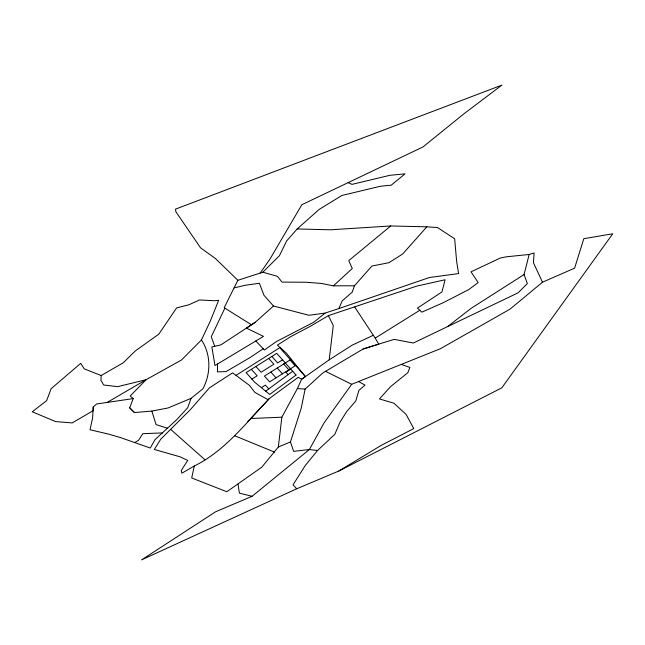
<?xml version="1.0" encoding="UTF-8"?>
<svg xmlns="http://www.w3.org/2000/svg" width="645" height="645" viewBox="0 0 645 645"><rect width="100%" height="100%" fill="white"/><g stroke="black" fill="none" stroke-linecap="round" stroke-linejoin="round"><path stroke-width="0.97" d="M93.235 406.995L92.59 418.073L90.01 429.763L109.021 434.214L120.502 437.584L150.253 448.041L154.969 439.697L176.706 419.661L187.647 407.834L191.041 398.368L202.844 388.838C211.044 373.866 211.1 354.282 201.45 339.963L210.359 320.944L218.647 300.352L214.358 300.739L199.482 299.949L189.001 304.754L176.633 307.907L158.791 334.183L135.329 350.904L123.235 362.796L101.144 375.551L84.173 368.811L80.73 363.345L51.116 388.693L46.609 400.69L32.25 411.8L55.696 421.604L72.216 422.918L93.162 410.672L93.235 406.995L96.565 403.996L133.217 398.594L129.669 407.817L134.458 412.55L151.849 411.067L167.998 407.987L191.041 398.368M101.144 375.551L100.951 380.405L103.7 384.992L117.575 386.669L146.101 379.712L181.551 359.958L201.45 339.963M217.567 363.99L217.421 371.867L226.032 371.609L249.929 357.636L263.233 348.76M194.258 466.029L181.898 473.18L181.229 470.568L187.727 460.401L179.665 456.684L154.324 449.476L160.742 439.189L190.372 409.631L209.456 387.83L232.627 372.85L249.542 385.452L254.88 392.41L268.231 399.787C245.342 423.741 224.694 451.016 194.258 466.029L191.718 477.985L226.814 491.74L261.822 467.149L278.334 447.009L281.865 417.194L297.353 388.604L301.642 379.228L305.408 376.575L286.315 353.065L277.406 345.091L290.871 336.577L311.027 325.927L328.386 315.615L416.71 286.122L445.09 279.761L441.954 291.935L417.46 308.084L421.838 312.164L443.26 302.69L468.657 289.645L478.171 282.575L471.019 271.835L500.464 257.968L506.51 256.783L529.142 254.469L534.125 252.977L533.423 262.676L542.485 282.212L510.082 309.1L440.366 348.735L351.686 384.299L324.137 422.798L309.39 449.525L252.09 496.271L215.624 511.767L141.553 559.884L296.692 488.789L338.794 471.027L501.818 387.839L612.75 233.772L583.814 238.69L574.606 268.151L542.485 282.212M267.893 399.602L298.224 377.317L301.642 379.228L329.2 359.837L333.272 325.499L328.386 315.615M529.142 254.469L524.071 274.56L527.36 283.566L518.201 292.766L413.348 343.027L394.127 339.359L363.119 348.993L322.742 373.003L305.133 389.08L301.231 408.132L290.468 441.938L293.636 451.355L309.39 449.525L317.525 450.508L334.82 434.311L339.915 422.33L346.575 411.728L355.806 400.9L358.902 390.41L365.038 385.097L358.58 381.558M338.851 308.576L429.409 277.519L458.595 273.569L456.66 261.572L454.652 238.771L437.495 227.548L426.837 226.814L402.657 254.017L388.943 262.7L371.891 266.054L354.46 285.775L352.202 292.145L342.237 300.828L338.851 308.576L325.064 313.115L308.866 315.26L273.472 306.012L263.926 295.192L259.395 283.26L245.834 285.155L234.046 287.912L224.202 307.705L251.477 324.782L255.283 322.258L273.472 306.012M224.879 308.125L211.27 336.771L214.712 346.292M234.046 287.912L237.884 280.293L262.829 272.206L279.414 255.743L286.63 240.948L297.16 228.959L319.154 209.415L341.898 195.475L380.429 186.236L391.176 185.212L405.052 173.86L389.911 175.295L352.041 184.373L348.123 182.648M260.161 273.069L269.957 259.113L301.836 204.723L422.935 146.971L464.061 113.713L501.891 85.116L175.545 209.117L175.835 211.697L200.547 247.817L215.438 258.54L237.884 280.293M317.525 450.508L305.141 465.714L293.088 484.774L296.692 488.789M247.825 421.524L269.497 398.417M262.829 272.206L277.439 276.342L282.026 282.099L306.286 282.26L321.404 283.437L333.368 285.84L352.283 268.497L348.76 260.62L390.733 225.968L426.837 226.814M447.824 326.41L471.027 308.399L524.071 274.56M325.064 313.115L313.817 322.21L276.52 341.495L264.418 350.001L255.799 340.987M265.667 391.152L292.717 371.286M338.794 471.027L381.187 445.381L413.792 428.57L406.076 414.364L393.926 403.214L379.445 398.933L390.588 386.629L407.809 372.729L409.906 367.432L401.416 364.481M251.477 324.782L220.912 344.865L211.85 346.962L214.987 365.538L263.491 336.359L246.446 328.128L255.283 322.258M329.2 359.837L352.025 345.236L373.318 335.271M236.022 375.382L279.736 347.703L305.408 376.575M251.905 379.107L257.153 375.801L251.381 369.319M282.542 359.846L277.64 362.925L271.876 356.435M261.354 387.637L265.409 385.089L268.772 388.87M290.798 369.125L285.896 372.205L288.097 374.681M354.726 307.028L375.188 338.117L419.847 310.245M107.167 402.44L146.101 379.712L130.209 395.982L133.217 398.594M134.7 442.575L138.522 440.341L142.811 433.674L162.75 432.908M278.334 447.009L290.468 441.938M363.119 348.993L378.776 344.132L375.188 338.117M390.733 225.968L330.506 229.797L297.16 228.959M250.671 418.5L281.865 417.194M333.368 285.84L354.46 285.775M297.353 388.604L305.133 389.08M252.09 496.271L239.384 493.159L238.021 484.121M167.627 428.256L156.074 424.612L151.849 411.067M234.699 435.762L274.512 452.113M325.499 371.31L351.686 384.299M170.635 429.328L205.046 459.853M129.669 407.817L134.458 412.55M283.655 363.998L288.815 369.803M268.715 358.427L273.875 364.223L261.064 372.278L255.904 366.473M277.253 368.029L282.413 373.826M270.852 372.052L276.012 377.857M296.055 375.035L269.675 394.418L254.598 382.138L246.132 372.617L276.769 353.355L296.055 375.035M290.057 359.975L264.45 376.075L269.61 381.88L295.217 365.78L290.057 359.975"/></g></svg>
